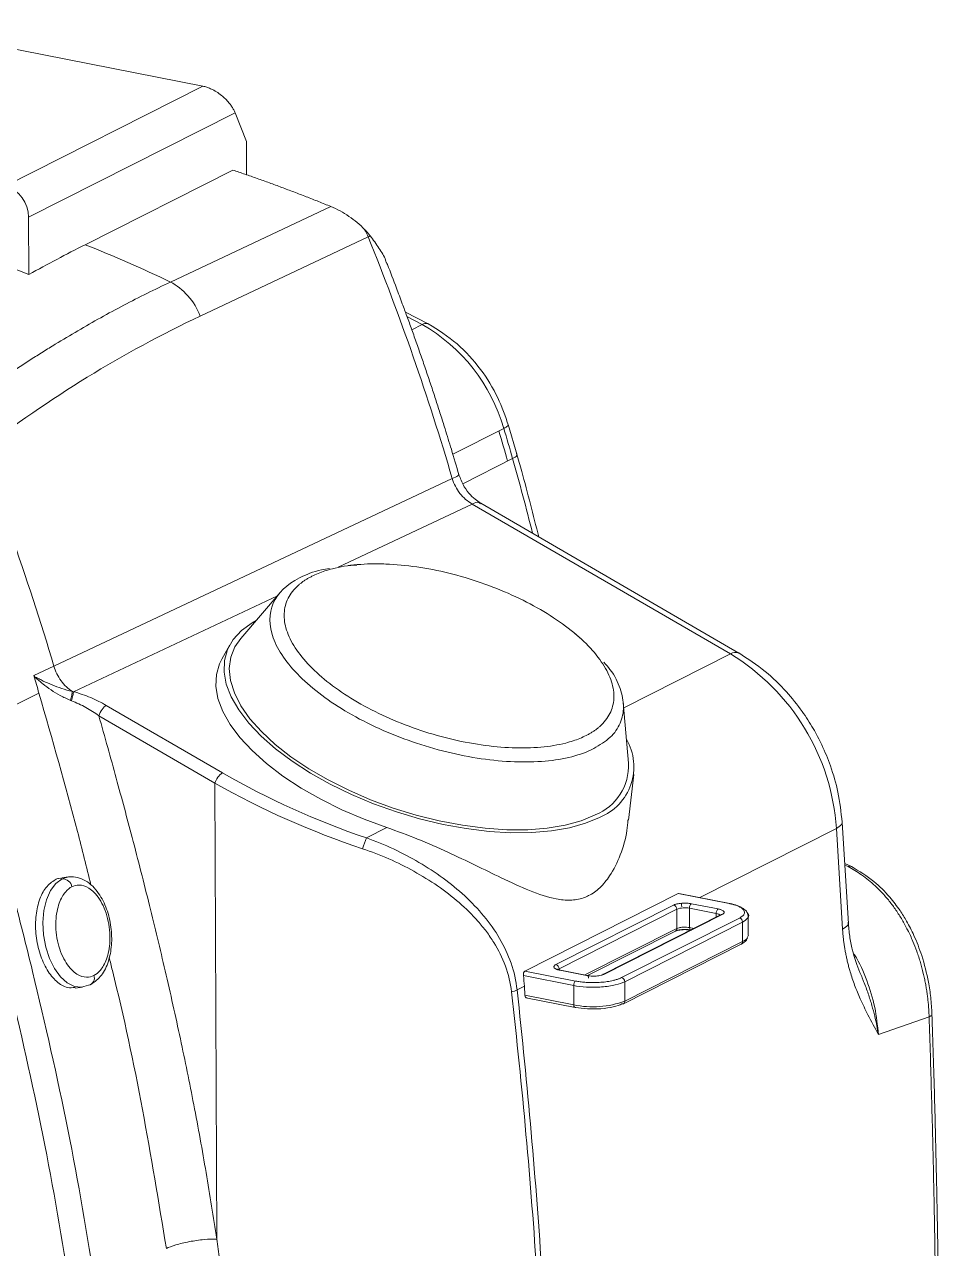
# Model space of a CAD drawing. Header units: millimetres. Extents: x -85 to 57, y -58 to 67.
# Drawn here: x 7.4 to 56.8, y 0.6 to 66.7 of the extents above; entities that cross this region are included whole.
import ezdxf

# ---------------------------------------------------------------- set-up
doc = ezdxf.new("R2010")
doc.units = ezdxf.units.MM

msp = doc.modelspace()

# ---------------------------------------------------------------- linework, layer by layer
at = {"color": 7, "linetype": 'Continuous', "lineweight": 15}
for p, q in [((0.101, 66.706), (17.009, 63.374)), ((6.326, 57.97), (17.009, 63.374)), ((18.745, 61.935), (7.6, 56.298)), ((19.358, 60.379), (18.745, 61.935)), ((19.364, 58.583), (19.358, 60.379)), ((10.649, 54.814), (18.621, 58.847)), ((23.916, 56.876), (15.249, 52.799)), ((7.6, 56.298), (7.612, 53.208)), ((16.866, 50.965), (25.927, 55.232)), ((29.174, 50.545), (27.94, 51.169)), ((33.968, 43.452), (33.488, 45.103)), ((33.248, 44.9), (30.495, 43.507)), ((31.035, 41.905), (33.724, 43.265)), ((30.464, 42.192), (8.964, 32.057)), ((45.481, 32.72), (31.539, 40.814)), ((45.944, 32.763), (32.002, 40.858)), ((25.312, 37.512), (24.855, 37.502)), ((25.457, 37.55), (24.978, 37.512)), ((21.174, 36.038), (19.046, 33.548)), ((37.452, 33.514), (37.086, 33.823)), ((18.458, 33.211), (18.023, 32.429)), ((8.964, 32.057), (7.879, 31.546)), ((3.754, 28.408), (8.156, 30.599)), ((11.79, 29.94), (18.058, 26.301)), ((39.981, 26.827), (39.7, 30.09)), ((17.656, 25.744), (11.388, 29.384)), ((39.984, 23.75), (40.263, 26.212)), ((17.75, 1.127), (17.656, 25.744)), ((25.833, 22.782), (26.941, 23.342)), ((51.538, 17.863), (51.205, 23.298)), ((51.849, 18.161), (51.514, 23.626)), ((52.013, 21.243), (51.651, 21.401)), ((9.746, 20.68), (9.383, 20.635)), ((42.667, 19.785), (34.388, 15.597)), ((45.406, 19.245), (42.667, 19.785)), ((45.445, 19.252), (42.702, 19.792)), ((43.381, 19.231), (44.818, 18.948)), ((36.06, 15.944), (42.415, 19.159)), ((42.585, 18.936), (36.229, 15.721)), ((44.947, 18.631), (38.59, 15.416)), ((45.036, 18.642), (38.68, 15.427)), ((42.585, 18.936), (42.589, 17.893)), ((44.712, 18.704), (43.275, 18.987)), ((43.279, 17.944), (43.275, 18.987)), ((46.445, 18.57), (46.384, 18.753)), ((46.449, 17.534), (46.445, 18.578)), ((39.61, 15.244), (45.966, 18.459)), ((46.136, 18.236), (39.78, 15.021)), ((46.14, 17.193), (46.136, 18.236)), ((37.775, 15.352), (42.511, 17.748)), ((39.784, 13.978), (46.14, 17.193)), ((39.705, 13.833), (46.062, 17.048)), ((37.021, 14.814), (34.306, 15.349)), ((34.388, 15.597), (37.127, 15.058)), ((36.277, 15.638), (36.317, 15.644)), ((37.715, 15.355), (36.277, 15.638)), ((37.754, 15.361), (36.316, 15.645)), ((10.118, 14.68), (10.499, 14.728)), ((10.447, 14.723), (10.955, 14.872)), ((34.359, 14.777), (33.965, 14.578)), ((34.359, 14.777), (34.391, 14.29)), ((37.025, 13.771), (37.021, 14.814)), ((39.78, 15.021), (39.784, 13.978)), ((34.391, 14.29), (37.025, 13.771)), ((34.442, 14.151), (37.095, 13.628)), ((56.207, 13.116), (53.467, 12.172))]:
    msp.add_line(p, q, dxfattribs=at)
at = {"color": 8, "linetype": 'Continuous', "lineweight": 15}
for p, q in [((28.049, 50.927), (28.838, 50.507)), ((28.282, 50.226), (28.838, 50.507)), ((31.539, 40.814), (24.313, 37.412)), ((21.025, 35.863), (10.02, 30.681)), ((39.724, 29.808), (45.481, 32.72)), ((51.205, 23.298), (43.834, 19.569)), ((51.832, 21.237), (51.656, 21.314)), ((9.746, 20.68), (9.409, 20.576)), ((10.011, 20.679), (9.851, 20.688)), ((37.632, 15.385), (42.589, 17.893)), ((43.279, 17.944), (43.502, 17.9)), ((36.182, 15.682), (36.229, 15.721)), ((36.23, 15.666), (36.229, 15.721))]:
    msp.add_line(p, q, dxfattribs=at)
at = {"color": 144, "linetype": 'Continuous', "lineweight": 0}
msp.add_line((44.712, 18.704), (44.713, 18.513), dxfattribs=at)
at = {"color": 7, "linetype": 'Continuous', "lineweight": 15, "flags": 128}
for points in [[(19.884, 34.529), (19.663, 34.402), (19.086, 33.98), (18.642, 33.497), (18.334, 32.957), (18.169, 32.37), (18.148, 31.741), (18.27, 31.08), (18.536, 30.395), (18.94, 29.695), (19.479, 28.989), (20.144, 28.286), (20.928, 27.595), (21.819, 26.926), (22.807, 26.288), (23.878, 25.688), (25.019, 25.134), (26.214, 24.633), (27.449, 24.193), (28.706, 23.818), (29.97, 23.515), (31.224, 23.285), (32.452, 23.134), (33.637, 23.062), (34.765, 23.071), (35.82, 23.16), (36.79, 23.328), (37.66, 23.573), (38.42, 23.893)], [(38.18, 24.032), (37.425, 23.716), (36.559, 23.475), (35.593, 23.311), (34.541, 23.228), (33.417, 23.226), (32.236, 23.306), (31.014, 23.466), (29.768, 23.703), (28.514, 24.016), (27.27, 24.399), (26.052, 24.848), (24.876, 25.356), (23.759, 25.917), (22.716, 26.523), (21.761, 27.165), (20.906, 27.836), (20.164, 28.525), (19.544, 29.224), (19.054, 29.924), (18.703, 30.614), (18.493, 31.286), (18.428, 31.929), (18.509, 32.537), (18.734, 33.1), (19.046, 33.548)], [(26.941, 23.342), (25.705, 23.795), (24.51, 24.307), (23.372, 24.871), (22.305, 25.48), (21.323, 26.127), (20.438, 26.803), (19.662, 27.499), (19.004, 28.206), (18.474, 28.916), (18.078, 29.619), (17.82, 30.307), (17.705, 30.97), (17.733, 31.601), (17.905, 32.19), (18.023, 32.429)], [(9.409, 20.576), (9.071, 20.324), (8.785, 19.94), (8.566, 19.444), (8.425, 18.861), (8.369, 18.22), (8.401, 17.553), (8.52, 16.894), (8.719, 16.275), (8.988, 15.728), (9.314, 15.28), (9.681, 14.953), (10.069, 14.765), (10.461, 14.724), (10.835, 14.832)], [(9.851, 20.688), (9.784, 20.685), (9.746, 20.68)]]:
    msp.add_lwpolyline(points, dxfattribs=at)
at = {"color": 8, "linetype": 'Continuous', "lineweight": 15, "flags": 128}
msp.add_lwpolyline([(45.445, 19.252), (45.427, 19.252), (45.406, 19.245)], dxfattribs=at)
at = {"color": 144, "linetype": 'Continuous', "lineweight": 0, "flags": 128}
msp.add_lwpolyline([(37.822, 15.219), (37.82, 15.255), (37.814, 15.288), (37.804, 15.315), (37.79, 15.337), (37.774, 15.353), (37.756, 15.361), (37.735, 15.362), (37.715, 15.355)], dxfattribs=at)
at = {"color": 7, "linetype": 'Continuous', "lineweight": 15}
for centre, radius, start, end in [((5.881, 56.31), 1.719, 359.60646, 74.97384), ((53.613, -30.091), 95.157, 116.84064, 118.90954), ((24.148, 42.28), 9.47, 16.06072, 60.31299), ((39.24, 22.479), 11.993, 3.91571, 58.6422), ((37.325, 26.628), 2.946, 291.81304, 30.263), ((37.129, 26.687), 2.856, 291.59399, 2.80864), ((18.647, 25.451), 1.034, 124.7352, 163.53899), ((40.05, 64.535), 44.108, 240.09364, 251.19669), ((39.847, 64.941), 45.043, 240.48355, 251.59332), ((34.131, 19.469), 8.935, 158.23747, 162.18265), ((9.419, 20.052), 0.524, 10.62397, 91.02847), ((31.785, 18.34), 11.091, 3.78779, 4.73896), ((45.434, 19.196), 0.0564, 48.17442, 78.28756), ((45.907, 18.237), 0.229, 359.60566, 74.98274), ((46.01, 17.621), 0.448, 286.88154, 348.7033), ((10.749, 15.221), 0.399, 282.47482, 20.68009), ((23.191, 14.036), 11.192, 3.79374, 6.73589), ((39.551, 15.023), 0.229, 359.60646, 74.97384), ((33.535, 15.333), 0.869, 278.65935, 299.64531), ((38.047, 18.638), 4.974, 258.14348, 290.44138), ((39.644, 13.956), 0.138, 257.96562, 296.2673)]:
    msp.add_arc(centre, radius, start, end, dxfattribs=at)
at = {"color": 8, "linetype": 'Continuous', "lineweight": 15}
for centre, radius, start, end in [((-91.045, 7.821), 129.706, 14.01564, 15.8588), ((45.754, 32.318), 0.486, 68.63405, 124.19961), ((45.008, 18.508), 0.138, 77.97684, 116.26792), ((43.446, 17.929), 0.168, 174.62542, 224.41346), ((39.629, 13.968), 0.155, 299.28669, 3.7121)]:
    msp.add_arc(centre, radius, start, end, dxfattribs=at)
at = {"color": 144, "linetype": 'Continuous', "lineweight": 0}
for centre, radius, start, end in [((43.561, 19.008), 0.287, 128.85773, 184.08756), ((43.02, 17.771), 1.243, 78.14348, 110.44138)]:
    msp.add_arc(centre, radius, start, end, dxfattribs=at)
at = {"color": 7, "linetype": 'Continuous', "lineweight": 15}
for points, knots in [([(17.009, 63.374), (17.042, 63.366), (17.109, 63.352), (17.212, 63.321), (17.316, 63.284), (17.422, 63.24), (17.587, 63.161), (17.812, 63.029), (18.063, 62.838), (18.281, 62.634), (18.448, 62.443), (18.577, 62.263), (18.675, 62.098), (18.721, 61.99), (18.745, 61.935)], [0, 0, 0, 0, 0.046404, 0.092537, 0.138774, 0.185493, 0.233055, 0.360003, 0.490488, 0.605983, 0.724419, 0.815707, 0.907127, 1, 1, 1, 1]), ([(18.621, 58.847), (18.84, 58.772), (19.277, 58.623), (19.936, 58.392), (20.595, 58.155), (21.257, 57.912), (21.92, 57.662), (22.584, 57.407), (23.25, 57.145), (23.694, 56.965), (23.916, 56.876)], [0, 0, 0, 0, 0.1243461, 0.2488699, 0.3735759, 0.4984688, 0.6235532, 0.7488335, 0.8743142, 1, 1, 1, 1]), ([(25.736, 55.639), (25.483, 55.895), (25.201, 56.132), (24.577, 56.56), (24.253, 56.739), (23.916, 56.876)], [0, 0, 0, 0, 0.5, 0.5, 1, 1, 1, 1]), ([(26.907, 53.854), (26.894, 53.898), (26.825, 54.146), (26.517, 54.638), (26.202, 55.072), (26.043, 55.291)], [0, 0, 0, 0, 0.095836, 0.542373, 1, 1, 1, 1]), ([(30.825, 42.391), (30.69, 42.851), (30.447, 43.681), (30.112, 44.764), (29.837, 45.638), (29.592, 46.399), (29.342, 47.16), (29.084, 47.928), (28.822, 48.696), (28.555, 49.462), (28.287, 50.216), (28.025, 50.938), (27.75, 51.687), (27.4, 52.619), (27.118, 53.363), (26.935, 53.823), (26.92, 53.859)], [0, 0, 0, 0, 0.11907, 0.214751, 0.281233, 0.346212, 0.412855, 0.479801, 0.546747, 0.613692, 0.680604, 0.744529, 0.803546, 0.877724, 0.990373, 1, 1, 1, 1]), ([(3.169, 45.403), (3.383, 45.566), (3.811, 45.892), (4.456, 46.369), (5.104, 46.838), (5.754, 47.296), (6.405, 47.745), (7.059, 48.184), (7.715, 48.613), (8.373, 49.033), (9.218, 49.557), (10.253, 50.177), (11.485, 50.878), (12.728, 51.549), (13.981, 52.193), (14.826, 52.597), (15.249, 52.799)], [0, 0, 0, 0, 0.056021, 0.111886, 0.167595, 0.22315, 0.27855, 0.333796, 0.388888, 0.443826, 0.498611, 0.599141, 0.699542, 0.799818, 0.899969, 1, 1, 1, 1]), ([(16.866, 50.965), (16.713, 51.351), (16.484, 51.733), (15.919, 52.374), (15.585, 52.631), (15.249, 52.799)], [0, 0, 0, 0, 0.5, 0.5, 1, 1, 1, 1]), ([(33.504, 45.05), (33.328, 45.558), (32.957, 46.626), (32.011, 48.139), (30.752, 49.549), (29.706, 50.209), (29.174, 50.545)], [0, 0, 0, 0, 0.221961, 0.466421, 0.728354, 1, 1, 1, 1]), ([(8.964, 32.057), (8.25, 34.467), (6.982, 38.347), (5.537, 42.176), (4.956, 43.638)], [0.0596938, 0.0596938, 0.0596938, 0.0596938, 0.5280611, 0.8196009, 0.8196009, 0.8196009, 0.8196009]), ([(35.137, 39.038), (34.838, 40.219), (34.457, 41.724), (34.033, 43.222), (33.942, 43.545)], [0, 0, 0, 0, 0.784799, 1, 1, 1, 1]), ([(30.464, 42.192), (30.581, 42.245), (30.761, 42.327), (30.83, 42.389), (30.816, 42.402), (30.812, 42.406)], [0, 0, 0, 0, 0.576212, 0.890908, 1, 1, 1, 1]), ([(31.997, 40.86), (31.896, 40.926), (31.678, 41.068), (31.342, 41.411), (31.013, 41.882), (30.875, 42.269), (30.802, 42.473)], [0, 0, 0, 0, 0.2013541, 0.4345435, 0.7007151, 1, 1, 1, 1]), ([(31.539, 40.814), (31.293, 40.954), (31.065, 41.152), (30.694, 41.628), (30.551, 41.904), (30.464, 42.192)], [0, 0, 0, 0, 0.5, 0.5, 1, 1, 1, 1]), ([(23.846, 37.334), (23.698, 37.312), (23.057, 37.218), (22.586, 36.997), (22.224, 36.828)], [0, 0, 0, 0, 0.232147, 1, 1, 1, 1]), ([(37.696, 28.314), (37.749, 28.342), (37.855, 28.397), (38.004, 28.486), (38.146, 28.579), (38.278, 28.676), (38.403, 28.778), (38.595, 28.954), (38.824, 29.219), (39.036, 29.592), (39.163, 29.995), (39.219, 30.565), (39.075, 31.331), (38.564, 32.299), (37.735, 33.279), (36.619, 34.234), (35.261, 35.126), (33.712, 35.922), (32.031, 36.591), (30.284, 37.106), (28.537, 37.45), (27.136, 37.58), (26.083, 37.589), (25.334, 37.548), (24.631, 37.459), (24.055, 37.339), (23.592, 37.204), (23.221, 37.07), (22.999, 36.964), (22.888, 36.912)], [0, 0, 0, 0, 0.010447, 0.020871, 0.031284, 0.041697, 0.052121, 0.062567, 0.09383, 0.125112, 0.156375, 0.187657, 0.250127, 0.312596, 0.375065, 0.437535, 0.500004, 0.562473, 0.624943, 0.687412, 0.749882, 0.812351, 0.843614, 0.874896, 0.906159, 0.937441, 0.9583, 0.979124, 1, 1, 1, 1]), ([(38.106, 27.606), (37.413, 27.255), (36.513, 27.025), (34.437, 26.839), (33.261, 26.883), (30.81, 27.241), (29.537, 27.554), (27.086, 28.401), (25.909, 28.934), (23.83, 30.142), (22.928, 30.815), (21.538, 32.198), (21.05, 32.908), (20.56, 34.258), (20.559, 34.897), (21.044, 36.006), (21.53, 36.477), (22.224, 36.828)], [0, 0, 0, 0, 0.125, 0.125, 0.25, 0.25, 0.375, 0.375, 0.5, 0.5, 0.625, 0.625, 0.75, 0.75, 0.875, 0.875, 1, 1, 1, 1]), ([(22.888, 36.912), (22.835, 36.884), (22.729, 36.829), (22.58, 36.74), (22.439, 36.647), (22.306, 36.55), (22.182, 36.448), (21.989, 36.272), (21.76, 36.007), (21.549, 35.634), (21.421, 35.231), (21.365, 34.661), (21.509, 33.895), (22.021, 32.927), (22.85, 31.946), (23.965, 30.992), (25.323, 30.099), (26.872, 29.304), (28.553, 28.635), (30.3, 28.119), (32.047, 27.776), (33.448, 27.645), (34.501, 27.636), (35.251, 27.678), (35.953, 27.766), (36.529, 27.887), (36.992, 28.022), (37.364, 28.156), (37.585, 28.261), (37.696, 28.314)], [0, 0, 0, 0, 0.0104465, 0.0208707, 0.0312836, 0.0416966, 0.0521208, 0.0625673, 0.0938303, 0.1251123, 0.1563753, 0.1876574, 0.2501267, 0.3125961, 0.3750654, 0.4375348, 0.5000041, 0.5624735, 0.6249428, 0.6874122, 0.7498815, 0.8123509, 0.8436139, 0.8748959, 0.9061589, 0.937441, 0.9583005, 0.9791236, 1, 1, 1, 1]), ([(51.514, 23.627), (51.455, 24.172), (51.343, 25.194), (50.932, 26.6), (50.463, 27.743), (49.946, 28.726), (49.321, 29.698), (48.47, 30.754), (47.337, 31.86), (46.418, 32.455), (45.931, 32.77)], [0, 0, 0, 0, 0.149122, 0.27989, 0.389253, 0.476881, 0.574674, 0.695915, 0.838822, 1, 1, 1, 1]), ([(9.959, 30.695), (9.736, 30.835), (9.521, 31.035), (9.173, 31.512), (9.041, 31.787), (8.964, 32.057)], [0, 0, 0, 0, 0.5, 0.5, 1, 1, 1, 1]), ([(38.106, 27.606), (38.423, 27.798), (39.058, 28.183), (39.584, 28.963), (39.776, 29.855), (39.572, 30.842), (39.189, 31.662), (38.768, 32.138), (38.655, 32.267)], [0, 0, 0, 0, 0.186294, 0.372588, 0.558882, 0.745176, 0.93147, 1, 1, 1, 1]), ([(7.971, 31.462), (7.97, 31.463), (7.951, 31.481), (7.92, 31.51), (7.891, 31.536), (7.879, 31.546)], [0, 0, 0, 0, 0.030976, 0.631807, 1, 1, 1, 1]), ([(9.851, 30.217), (9.66, 30.294), (9.479, 30.382), (9.132, 30.57), (8.966, 30.671), (8.653, 30.882), (8.505, 30.991), (8.296, 31.158), (8.229, 31.215), (8.13, 31.298), (8.098, 31.326), (8.034, 31.379), (8.002, 31.406), (7.97, 31.425)], [0, 0, 0, 0, 0.25, 0.25, 0.5, 0.5, 0.75, 0.75, 0.875, 0.875, 0.9375, 0.9375, 1, 1, 1, 1]), ([(7.971, 31.462), (8.005, 31.452), (8.038, 31.436), (8.106, 31.403), (8.14, 31.385), (8.245, 31.331), (8.318, 31.294), (8.54, 31.185), (8.698, 31.114), (9.03, 30.978), (9.205, 30.913), (9.57, 30.795), (9.759, 30.741), (9.959, 30.695)], [0, 0, 0, 0, 0.0625, 0.0625, 0.125, 0.125, 0.25, 0.25, 0.5, 0.5, 0.75, 0.75, 1, 1, 1, 1]), ([(10.02, 30.681), (10.338, 30.594), (10.652, 30.483), (11.245, 30.233), (11.526, 30.094), (11.79, 29.94)], [0, 0, 0, 0, 0.5, 0.5, 1, 1, 1, 1]), ([(11.388, 29.384), (11.167, 29.543), (10.933, 29.692), (10.439, 29.965), (10.177, 30.09), (9.91, 30.194)], [0, 0, 0, 0, 0.5, 0.5, 1, 1, 1, 1]), ([(11.388, 29.384), (11.423, 29.494), (11.487, 29.618), (11.636, 29.825), (11.72, 29.905), (11.79, 29.94)], [0, 0, 0, 0, 0.5, 0.5, 1, 1, 1, 1]), ([(11.388, 29.384), (11.549, 28.813), (11.866, 27.688), (12.325, 26.022), (12.764, 24.403), (13.372, 22.114), (14.119, 19.191), (14.991, 15.564), (15.791, 11.979), (16.408, 8.952), (16.86, 6.543), (17.181, 4.719), (17.48, 2.916), (17.661, 1.721), (17.75, 1.127)], [0, 0, 0, 0, 0.060958, 0.12022, 0.177787, 0.233663, 0.364171, 0.488888, 0.618879, 0.744337, 0.809391, 0.873678, 0.937211, 1, 1, 1, 1]), ([(11.164, -43.47), (11.84, -38.05), (12.319, -32.555), (12.626, -24.202), (12.659, -21.399), (12.557, -15.759), (12.418, -12.921), (11.946, -7.228), (11.614, -4.372), (10.782, 1.338), (10.282, 4.193), (9.141, 9.891), (8.501, 12.734), (7.464, 16.987), (7.106, 18.403), (6.367, 21.23), (5.982, 22.64), (5.597, 24.052)], [0, 0, 0, 0, 0.25, 0.25, 0.375, 0.375, 0.5, 0.5, 0.625, 0.625, 0.75, 0.75, 0.875, 0.875, 0.9375, 0.9375, 1, 1, 1, 1]), ([(4.269, 23.654), (4.661, 22.249), (5.034, 20.842), (5.77, 18.026), (6.128, 16.617), (7.16, 12.385), (7.796, 9.558), (8.93, 3.896), (9.427, 1.062), (10.253, -4.605), (10.581, -7.437), (11.049, -13.082), (11.187, -15.895), (11.289, -21.492), (11.256, -24.275), (10.951, -32.576), (10.475, -38.043), (9.802, -43.438)], [0, 0, 0, 0, 0.0625, 0.0625, 0.125, 0.125, 0.25, 0.25, 0.375, 0.375, 0.5, 0.5, 0.625, 0.625, 0.75, 0.75, 1, 1, 1, 1]), ([(26.941, 23.342), (27.497, 23.142), (28.627, 22.734), (30.224, 22.024), (31.73, 21.306), (33.209, 20.58), (34.671, 19.903), (35.887, 19.488), (36.842, 19.39), (37.419, 19.486), (37.957, 19.714), (38.455, 20.072), (39.057, 20.804), (39.566, 21.858), (39.892, 22.911), (39.939, 23.563), (39.953, 23.753)], [0, 0, 0, 0, 0.083309, 0.169426, 0.252591, 0.337428, 0.43793, 0.541129, 0.598046, 0.656403, 0.680552, 0.737254, 0.79586, 0.879216, 0.964765, 1, 1, 1, 1]), ([(25.833, 22.782), (26.831, 22.43), (27.775, 21.99), (29.118, 21.203), (29.555, 20.917), (30.382, 20.312), (30.774, 19.992), (31.51, 19.312), (31.854, 18.953), (32.49, 18.185), (32.777, 17.78), (33.271, 16.935), (33.479, 16.49), (33.801, 15.556), (33.912, 15.075), (33.965, 14.578)], [0, 0, 0, 0, 0.25, 0.25, 0.375, 0.375, 0.5, 0.5, 0.625, 0.625, 0.75, 0.75, 0.875, 0.875, 1, 1, 1, 1]), ([(33.666, 14.474), (33.612, 14.955), (33.499, 15.418), (33.171, 16.314), (32.96, 16.737), (32.586, 17.338), (32.452, 17.534), (32.167, 17.915), (32.015, 18.101), (31.538, 18.643), (31.196, 18.979), (30.466, 19.613), (30.079, 19.911), (29.265, 20.474), (28.835, 20.74), (27.519, 21.469), (26.596, 21.876), (25.625, 22.203)], [0, 0, 0, 0, 0.125, 0.125, 0.25, 0.25, 0.3125, 0.3125, 0.375, 0.375, 0.5, 0.5, 0.625, 0.625, 0.75, 0.75, 1, 1, 1, 1]), ([(56.207, 13.116), (56.204, 13.199), (56.198, 13.365), (56.182, 13.619), (56.161, 13.876), (56.133, 14.136), (56.098, 14.399), (56.058, 14.665), (56.01, 14.933), (55.956, 15.203), (55.871, 15.578), (55.741, 16.068), (55.554, 16.645), (55.325, 17.235), (55.062, 17.805), (54.755, 18.369), (54.424, 18.89), (54.06, 19.382), (53.685, 19.815), (53.308, 20.191), (52.943, 20.509), (52.574, 20.788), (52.206, 21.032), (51.955, 21.17), (51.832, 21.237)], [0, 0, 0, 0, 0.025901, 0.05208, 0.078531, 0.105247, 0.132219, 0.159439, 0.186897, 0.214582, 0.242482, 0.302567, 0.367088, 0.425058, 0.493971, 0.558001, 0.622209, 0.6855, 0.749806, 0.803764, 0.855805, 0.905876, 0.953945, 1, 1, 1, 1]), ([(56.362, 13.274), (56.345, 13.572), (56.312, 14.144), (56.149, 15.209), (55.862, 16.349), (55.439, 17.441), (55.031, 18.24), (54.599, 18.936), (54.032, 19.675), (53.188, 20.532), (52.432, 20.989), (52.013, 21.243)], [0, 0, 0, 0, 0.094847, 0.182099, 0.333402, 0.454016, 0.543658, 0.614488, 0.71184, 0.840256, 1, 1, 1, 1]), ([(9.037, 20.529), (8.861, 20.406), (8.507, 20.159), (8.143, 19.42), (7.956, 18.506), (7.972, 17.49), (8.186, 16.495), (8.576, 15.627), (9.095, 15), (9.636, 14.664), (9.974, 14.7), (10.115, 14.714)], [0, 0, 0, 0, 0.114776, 0.229553, 0.344318, 0.459082, 0.573848, 0.688616, 0.803383, 0.918148, 1, 1, 1, 1]), ([(9.386, 20.6), (9.328, 20.605), (9.207, 20.615), (9.095, 20.558), (9.037, 20.529)], [0, 0, 0, 0, 0.477543, 1, 1, 1, 1]), ([(10.955, 14.872), (11.159, 15.019), (11.567, 15.313), (11.93, 16.091), (12.103, 16.995), (12.075, 17.982), (11.838, 18.968), (11.469, 19.703), (11.058, 20.195), (10.673, 20.493), (10.243, 20.68), (9.944, 20.684), (9.797, 20.686)], [0, 0, 0, 0, 0.121145, 0.241249, 0.352643, 0.4701, 0.589244, 0.711515, 0.781058, 0.854121, 0.928035, 1, 1, 1, 1]), ([(-18.112, 20.292), (-16.968, 20.019), (-14.681, 19.471), (-11.306, 18.025), (-8.046, 16.152), (-4.956, 13.836), (-2.089, 11.131), (0.505, 8.079), (2.783, 4.733), (4.705, 1.15), (6.239, -2.608), (7.358, -6.478), (8.043, -10.392), (8.283, -14.284), (8.073, -18.088), (7.416, -21.738), (6.327, -25.174), (4.812, -28.324), (3.037, -31.04), (1.611, -32.499), (0.958, -33.167)], [0, 0, 0, 0, 0.056035, 0.112069, 0.168104, 0.224139, 0.280173, 0.336208, 0.392242, 0.448277, 0.504312, 0.560346, 0.616381, 0.672416, 0.72845, 0.784485, 0.840519, 0.896554, 0.952589, 1, 1, 1, 1]), ([(9.934, 20.149), (9.822, 20.093), (9.703, 20.005), (9.465, 19.723), (9.346, 19.528), (9.156, 19.001), (9.086, 18.667), (9.062, 18.095), (9.067, 17.894), (9.108, 17.486), (9.143, 17.279), (9.242, 16.881), (9.306, 16.688), (9.454, 16.335), (9.539, 16.174), (9.81, 15.752), (10.012, 15.555), (10.392, 15.316), (10.57, 15.271), (10.879, 15.266), (11.011, 15.306), (11.122, 15.362)], [0, 0, 0, 0, 0.125, 0.125, 0.25, 0.25, 0.375, 0.375, 0.4375, 0.4375, 0.5, 0.5, 0.5625, 0.5625, 0.625, 0.625, 0.75, 0.75, 0.875, 0.875, 1, 1, 1, 1]), ([(11.122, 15.362), (11.233, 15.418), (11.353, 15.506), (11.591, 15.788), (11.71, 15.983), (11.899, 16.51), (11.969, 16.844), (11.994, 17.416), (11.989, 17.617), (11.948, 18.025), (11.913, 18.231), (11.814, 18.63), (11.75, 18.823), (11.602, 19.176), (11.517, 19.337), (11.246, 19.759), (11.044, 19.956), (10.664, 20.195), (10.486, 20.24), (10.177, 20.244), (10.045, 20.205), (9.934, 20.149)], [0, 0, 0, 0, 0.125, 0.125, 0.25, 0.25, 0.375, 0.375, 0.4375, 0.4375, 0.5, 0.5, 0.5625, 0.5625, 0.625, 0.625, 0.75, 0.75, 0.875, 0.875, 1, 1, 1, 1]), ([(45.966, 18.459), (45.99, 18.471), (46.036, 18.496), (46.095, 18.535), (46.145, 18.575), (46.185, 18.617), (46.218, 18.663), (46.241, 18.716), (46.249, 18.794), (46.213, 18.891), (46.114, 18.984), (46.001, 19.053), (45.893, 19.105), (45.758, 19.156), (45.593, 19.205), (45.468, 19.232), (45.406, 19.245)], [0, 0, 0, 0, 0.048326, 0.096227, 0.143975, 0.191847, 0.240117, 0.304363, 0.3688, 0.500046, 0.631292, 0.695539, 0.759977, 0.840074, 0.919656, 1, 1, 1, 1]), ([(46.384, 18.753), (46.381, 18.762), (46.358, 18.84), (46.178, 18.975), (45.869, 19.139), (45.594, 19.211), (45.462, 19.245)], [0, 0, 0, 0, 0.04472, 0.382801, 0.704576, 1, 1, 1, 1]), ([(44.712, 18.704), (44.712, 18.749), (44.722, 18.806), (44.764, 18.902), (44.793, 18.935), (44.818, 18.948)], [0, 0, 0, 0, 0.5, 0.5, 1, 1, 1, 1]), ([(44.818, 18.948), (44.843, 18.943), (44.891, 18.932), (44.955, 18.913), (45.023, 18.888), (45.086, 18.854), (45.132, 18.81), (45.15, 18.765), (45.137, 18.721), (45.101, 18.679), (45.058, 18.654), (45.036, 18.642)], [0, 0, 0, 0, 0.0803628, 0.1599898, 0.2401481, 0.3698716, 0.5000935, 0.6298172, 0.7600393, 0.8796609, 1, 1, 1, 1]), ([(44.963, 18.638), (44.963, 18.638), (44.965, 18.642), (44.955, 18.636), (44.947, 18.631)], [0, 0, 0, 0, 0.0538222, 1, 1, 1, 1]), ([(42.589, 17.893), (42.621, 17.908), (42.664, 17.924), (42.771, 17.949), (42.835, 17.959), (42.969, 17.969), (43.04, 17.969), (43.17, 17.962), (43.229, 17.954), (43.279, 17.944)], [0, 0, 0, 0, 0.25, 0.25, 0.5, 0.5, 0.75, 0.75, 1, 1, 1, 1]), ([(51.538, 17.863), (51.542, 17.786), (51.552, 17.632), (51.574, 17.402), (51.601, 17.172), (51.633, 16.942), (51.671, 16.711), (51.715, 16.481), (51.764, 16.251), (51.819, 16.02), (51.879, 15.789), (51.995, 15.385), (52.191, 14.806), (52.512, 14.029), (52.943, 13.145), (53.277, 12.524), (53.467, 12.172)], [0, 0, 0, 0, 0.032003, 0.064465, 0.097443, 0.130988, 0.165152, 0.19998, 0.235518, 0.271807, 0.308888, 0.346796, 0.471233, 0.608947, 0.778402, 1, 1, 1, 1]), ([(52.601, 15.237), (52.557, 15.329), (52.343, 15.78), (52.107, 16.529), (51.909, 17.461), (51.866, 17.976), (51.845, 18.231)], [0, 0, 0, 0, 0.1152819, 0.5610754, 0.7817046, 1, 1, 1, 1]), ([(42.51, 17.747), (42.531, 17.757), (42.571, 17.774), (42.68, 17.802), (42.837, 17.827), (43.023, 17.834), (43.189, 17.827), (43.275, 17.813), (43.317, 17.806)], [0, 0, 0, 0, 0.141623, 0.266323, 0.475774, 0.69218, 0.849697, 1, 1, 1, 1]), ([(46.074, 17.055), (46.183, 17.123), (46.351, 17.229), (46.385, 17.354), (46.397, 17.398)], [0, 0, 0, 0, 0.6457989, 1, 1, 1, 1]), ([(36.277, 15.638), (36.253, 15.643), (36.205, 15.653), (36.141, 15.673), (36.073, 15.698), (36.009, 15.732), (35.964, 15.775), (35.946, 15.821), (35.959, 15.865), (35.995, 15.907), (36.038, 15.931), (36.06, 15.944)], [0, 0, 0, 0, 0.080363, 0.15999, 0.240148, 0.369872, 0.500093, 0.629817, 0.760039, 0.879661, 1, 1, 1, 1]), ([(36.06, 15.944), (36.099, 15.936), (36.146, 15.908), (36.213, 15.821), (36.229, 15.765), (36.229, 15.721)], [0, 0, 0, 0, 0.5, 0.5, 1, 1, 1, 1]), ([(34.388, 15.597), (34.381, 15.593), (34.367, 15.585), (34.349, 15.563), (34.333, 15.536), (34.316, 15.493), (34.301, 15.428), (34.305, 15.375), (34.306, 15.349)], [0, 0, 0, 0, 0.127097, 0.249031, 0.370828, 0.497529, 0.74846, 1, 1, 1, 1]), ([(36.317, 15.645), (36.288, 15.651), (36.234, 15.663), (36.167, 15.686), (36.132, 15.705), (36.125, 15.71), (36.132, 15.706), (36.137, 15.688), (36.139, 15.679)], [0, 0, 0, 0, 0.219435, 0.405356, 0.670863, 0.772727, 0.880389, 1, 1, 1, 1]), ([(37.127, 15.058), (37.166, 15.05), (37.244, 15.036), (37.366, 15.017), (37.492, 15.002), (37.622, 14.99), (37.769, 14.98), (37.934, 14.973), (38.179, 14.971), (38.488, 14.984), (38.781, 15.016), (38.999, 15.053), (39.164, 15.088), (39.326, 15.131), (39.482, 15.184), (39.567, 15.224), (39.61, 15.244)], [0, 0, 0, 0, 0.048326, 0.096227, 0.143975, 0.191847, 0.240117, 0.304363, 0.3688, 0.500046, 0.631292, 0.695539, 0.759977, 0.840074, 0.919656, 1, 1, 1, 1]), ([(33.965, 14.578), (34.529, 9.445), (34.986, 4.306), (35.643, -6.005), (35.844, -11.178), (35.968, -21.57), (35.891, -26.791), (35.47, -37.24), (35.128, -42.471), (34.67, -47.7)], [0, 0, 0, 0, 0.25, 0.25, 0.5, 0.5, 0.75, 0.75, 1, 1, 1, 1]), ([(37.021, 14.814), (37.021, 14.858), (37.031, 14.916), (37.072, 15.011), (37.102, 15.045), (37.127, 15.058)], [0, 0, 0, 0, 0.5, 0.5, 1, 1, 1, 1]), ([(39.78, 15.021), (39.654, 14.957), (39.482, 14.896), (39.054, 14.795), (38.799, 14.757), (38.26, 14.716), (37.979, 14.714), (37.458, 14.744), (37.22, 14.775), (37.021, 14.814)], [0, 0, 0, 0, 0.25, 0.25, 0.5, 0.5, 0.75, 0.75, 1, 1, 1, 1]), ([(34.382, -47.741), (34.851, -42.517), (35.203, -37.293), (35.527, -29.468), (35.601, -26.861), (35.679, -21.653), (35.683, -19.05), (35.588, -11.257), (35.383, -6.087), (34.71, 4.216), (34.244, 9.348), (33.666, 14.474)], [0, 0, 0, 0, 0.25, 0.25, 0.375, 0.375, 0.5, 0.5, 0.75, 0.75, 1, 1, 1, 1]), ([(34.391, 14.29), (34.392, 14.275), (34.395, 14.247), (34.406, 14.211), (34.421, 14.181), (34.443, 14.156), (34.473, 14.139), (34.498, 14.148), (34.51, 14.152)], [0, 0, 0, 0, 0.14671, 0.285546, 0.423725, 0.568563, 0.782552, 1, 1, 1, 1]), ([(37.133, 13.635), (37.107, 13.622), (37.078, 13.626), (37.036, 13.679), (37.025, 13.726), (37.025, 13.771)], [0, 0, 0, 0, 0.5, 0.5, 1, 1, 1, 1]), ([(37.133, 13.635), (37.312, 13.6), (37.526, 13.572), (37.994, 13.546), (38.248, 13.547), (38.733, 13.584), (38.962, 13.618), (39.347, 13.709), (39.502, 13.764), (39.616, 13.821)], [0, 0, 0, 0, 0.25, 0.25, 0.5, 0.5, 0.75, 0.75, 1, 1, 1, 1]), ([(56.53, -29.034), (56.561, -27.816), (56.622, -25.434), (56.683, -22.011), (56.725, -18.908), (56.749, -16.362), (56.761, -14.324), (56.767, -12.745), (56.769, -11.348), (56.769, -9.796), (56.764, -7.859), (56.75, -5.374), (56.722, -2.451), (56.675, 0.913), (56.603, 4.721), (56.503, 8.888), (56.409, 11.792), (56.361, 13.274)], [0, 0, 0, 0, 0.087489, 0.171188, 0.24509, 0.309196, 0.352693, 0.390143, 0.421546, 0.451908, 0.500339, 0.55901, 0.627923, 0.707078, 0.796476, 0.896117, 1, 1, 1, 1]), ([(56.207, 13.116), (56.23, 12.428), (56.275, 11.059), (56.335, 9.02), (56.389, 7.003), (56.437, 5.009), (56.478, 3.039), (56.513, 1.092), (56.543, -0.832), (56.567, -2.733), (56.586, -4.61), (56.601, -6.465), (56.606, -7.692), (56.609, -8.303)], [0, 0, 0, 0, 0.095852, 0.190714, 0.284588, 0.377473, 0.469369, 0.560277, 0.650197, 0.739129, 0.827074, 0.91403, 1, 1, 1, 1]), ([(17.75, 1.127), (17.555, 1.13), (17.323, 1.121), (16.815, 1.074), (16.54, 1.035), (16.011, 0.936), (15.76, 0.875), (15.335, 0.746), (15.162, 0.678), (15.034, 0.615)], [0, 0, 0, 0, 0.25, 0.25, 0.5, 0.5, 0.75, 0.75, 1, 1, 1, 1]), ([(17.75, 1.127), (17.798, 0.766), (17.892, 0.062), (18.021, -0.965), (18.1, -1.629), (18.138, -1.952)], [0, 0, 0, 0, 0.352247, 0.68559, 1, 1, 1, 1])]:
    msp.add_open_spline(points, degree=3, knots=knots, dxfattribs=at)
for points in [[(7.612, 53.208), (4.392, 54.465), (1.151, 55.415), (-2.114, 56.058)], [(30.464, 42.192), (29.179, 46.593), (27.663, 50.952), (25.927, 55.232)], [(15.249, 52.799), (13.73, 53.539), (12.195, 54.211), (10.649, 54.814)], [(16.866, 50.965), (12.694, 48.999), (8.717, 46.547), (4.956, 43.638)], [(33.457, 43.13), (33.302, 43.676), (33.143, 44.221), (32.981, 44.765)], [(33.248, 44.9), (33.41, 44.356), (33.569, 43.811), (33.724, 43.265)], [(7.879, 31.546), (7.973, 31.231), (8.065, 30.915), (8.156, 30.599)], [(7.97, 31.425), (7.971, 31.437), (7.972, 31.45), (7.973, 31.462)]]:
    msp.add_open_spline(points, degree=3, dxfattribs=at)
at = {"color": 144, "linetype": 'Continuous', "lineweight": 0}
for points in [[(25.927, 55.232), (25.873, 55.369), (25.809, 55.506), (25.736, 55.639)], [(25.927, 55.232), (25.968, 55.253), (26.007, 55.272), (26.043, 55.291)], [(9.91, 30.194), (9.89, 30.202), (9.87, 30.209), (9.851, 30.217)]]:
    msp.add_open_spline(points, degree=3, dxfattribs=at)
for points, knots in [([(25.736, 55.639), (25.764, 55.61), (25.82, 55.554), (25.898, 55.467), (25.973, 55.379), (26.019, 55.321), (26.043, 55.291)], [0, 0, 0, 0, 0.251272, 0.501318, 0.750703, 1, 1, 1, 1]), ([(9.851, 30.217), (9.878, 30.31), (9.904, 30.407), (9.942, 30.576), (9.955, 30.647), (9.959, 30.695)], [0, 0, 0, 0, 0.5, 0.5, 1, 1, 1, 1]), ([(10.02, 30.681), (10.015, 30.634), (10.001, 30.561), (9.962, 30.389), (9.937, 30.289), (9.91, 30.194)], [0, 0, 0, 0, 0.5, 0.5, 1, 1, 1, 1]), ([(9.959, 30.695), (9.959, 30.695), (9.959, 30.695), (9.959, 30.695), (9.979, 30.69), (9.999, 30.685), (10.02, 30.681)], [-0.00000006, -0.00000006, -0.00000006, -0.00000006, 0, 0, 0, 0.00006366308, 0.00006366308, 0.00006366308, 0.00006366308]), ([(42.415, 19.159), (42.432, 19.166), (42.465, 19.182), (42.526, 19.202), (42.607, 19.224), (42.716, 19.245), (42.852, 19.26), (42.995, 19.266), (43.134, 19.262), (43.266, 19.251), (43.343, 19.238), (43.381, 19.231)], [0, 0, 0, 0, 0.080363, 0.15999, 0.240148, 0.369872, 0.500093, 0.629817, 0.760039, 0.879661, 1, 1, 1, 1]), ([(42.415, 19.159), (42.46, 19.15), (42.504, 19.121), (42.567, 19.038), (42.585, 18.985), (42.585, 18.936)], [0, 0, 0, 0, 0.5, 0.5, 1, 1, 1, 1]), ([(44.933, 18.606), (44.918, 18.627), (44.888, 18.647), (44.81, 18.681), (44.762, 18.694), (44.712, 18.704)], [0, 0, 0, 0, 0.5, 0.5, 1, 1, 1, 1]), ([(38.68, 15.427), (38.664, 15.419), (38.631, 15.404), (38.57, 15.383), (38.488, 15.362), (38.38, 15.341), (38.244, 15.326), (38.101, 15.32), (37.962, 15.324), (37.83, 15.335), (37.753, 15.348), (37.715, 15.355)], [0, 0, 0, 0, 0.080363, 0.15999, 0.240148, 0.369872, 0.500093, 0.629817, 0.760039, 0.879661, 1, 1, 1, 1]), ([(38.68, 15.427), (38.658, 15.43), (38.625, 15.434), (38.6, 15.418), (38.592, 15.413)], [0, 0, 0, 0, 0.702853, 1, 1, 1, 1])]:
    msp.add_open_spline(points, degree=3, knots=knots, dxfattribs=at)
at = {"color": 8, "linetype": 'Continuous', "lineweight": 15}
for points, knots in [([(29.171, 50.539), (29.15, 50.55), (29.065, 50.595), (28.936, 50.545), (28.838, 50.507)], [0, 0, 0, 0, 0.237521, 1, 1, 1, 1]), ([(33.248, 44.9), (33.331, 44.947), (33.459, 45.019), (33.501, 45.074), (33.488, 45.088), (33.486, 45.09)], [0, 0, 0, 0, 0.598787, 0.921124, 1, 1, 1, 1]), ([(33.939, 43.455), (33.947, 43.44), (33.969, 43.4), (33.818, 43.317), (33.724, 43.265)], [0, 0, 0, 0, 0.375157, 1, 1, 1, 1]), ([(31.539, 40.814), (31.679, 40.874), (31.866, 40.954), (31.961, 40.854), (31.984, 40.829)], [0, 0, 0, 0, 0.747513, 1, 1, 1, 1]), ([(8.156, 30.599), (8.873, 28.11), (9.863, 24.668), (10.722, 21.206), (10.96, 20.246)], [0, 0, 0, 0, 0.722937, 1, 1, 1, 1]), ([(51.514, 23.627), (51.514, 23.626), (51.53, 23.589), (51.478, 23.476), (51.312, 23.368), (51.205, 23.298)], [0, 0, 0, 0, 0.00493, 0.353302, 1, 1, 1, 1]), ([(51.832, 21.237), (51.894, 21.259), (51.966, 21.283), (52.004, 21.241), (52.009, 21.236)], [0, 0, 0, 0, 0.8782255, 1, 1, 1, 1]), ([(46.136, 18.236), (46.244, 18.311), (46.459, 18.46), (46.502, 18.64), (46.396, 18.716), (46.396, 18.716)], [0, 0, 0, 0, 0.499876, 0.999752, 1, 1, 1, 1]), ([(42.589, 17.893), (42.587, 17.868), (42.582, 17.82), (42.55, 17.77), (42.52, 17.756), (42.509, 17.751)], [0, 0, 0, 0, 0.387991, 0.775981, 1, 1, 1, 1]), ([(51.538, 17.863), (51.652, 17.934), (51.827, 18.043), (51.842, 18.154), (51.847, 18.193)], [0, 0, 0, 0, 0.6520723, 1, 1, 1, 1]), ([(42.539, 17.777), (42.559, 17.784), (42.609, 17.803), (42.723, 17.822), (42.857, 17.837), (43, 17.843), (43.185, 17.84), (43.307, 17.821), (43.387, 17.809)], [0, 0, 0, 0, 0.0966032, 0.2516449, 0.4060936, 0.561136, 0.7155854, 1, 1, 1, 1]), ([(46.14, 17.193), (46.137, 17.169), (46.132, 17.12), (46.1, 17.07), (46.07, 17.056), (46.059, 17.051)], [0, 0, 0, 0, 0.388014, 0.776028, 1, 1, 1, 1]), ([(52.141, 16.532), (52.156, 16.509), (52.457, 16.068), (52.861, 15.088), (53.326, 13.641), (53.42, 12.662), (53.467, 12.172)], [0, 0, 0, 0, 0.017408, 0.344895, 0.672398, 1, 1, 1, 1]), ([(11.944, 16.336), (12.003, 16.101), (12.692, 13.374), (13.801, 8.131), (14.623, 3.119), (15.034, 0.615)], [0, 0, 0, 0, 0.045021, 0.52289, 1, 1, 1, 1]), ([(53.467, 12.172), (53.442, 12.328), (53.388, 12.657), (53.273, 13.181), (53.12, 13.757), (52.919, 14.382), (52.739, 14.88), (52.616, 15.166), (52.588, 15.231)], [0, 0, 0, 0, 0.153062, 0.324082, 0.51236, 0.716718, 0.935661, 1, 1, 1, 1]), ([(56.207, 13.116), (56.256, 13.143), (56.347, 13.194), (56.353, 13.249), (56.356, 13.274)], [0, 0, 0, 0, 0.532535, 1, 1, 1, 1])]:
    msp.add_open_spline(points, degree=3, knots=knots, dxfattribs=at)

doc.saveas('drawing.dxf')
